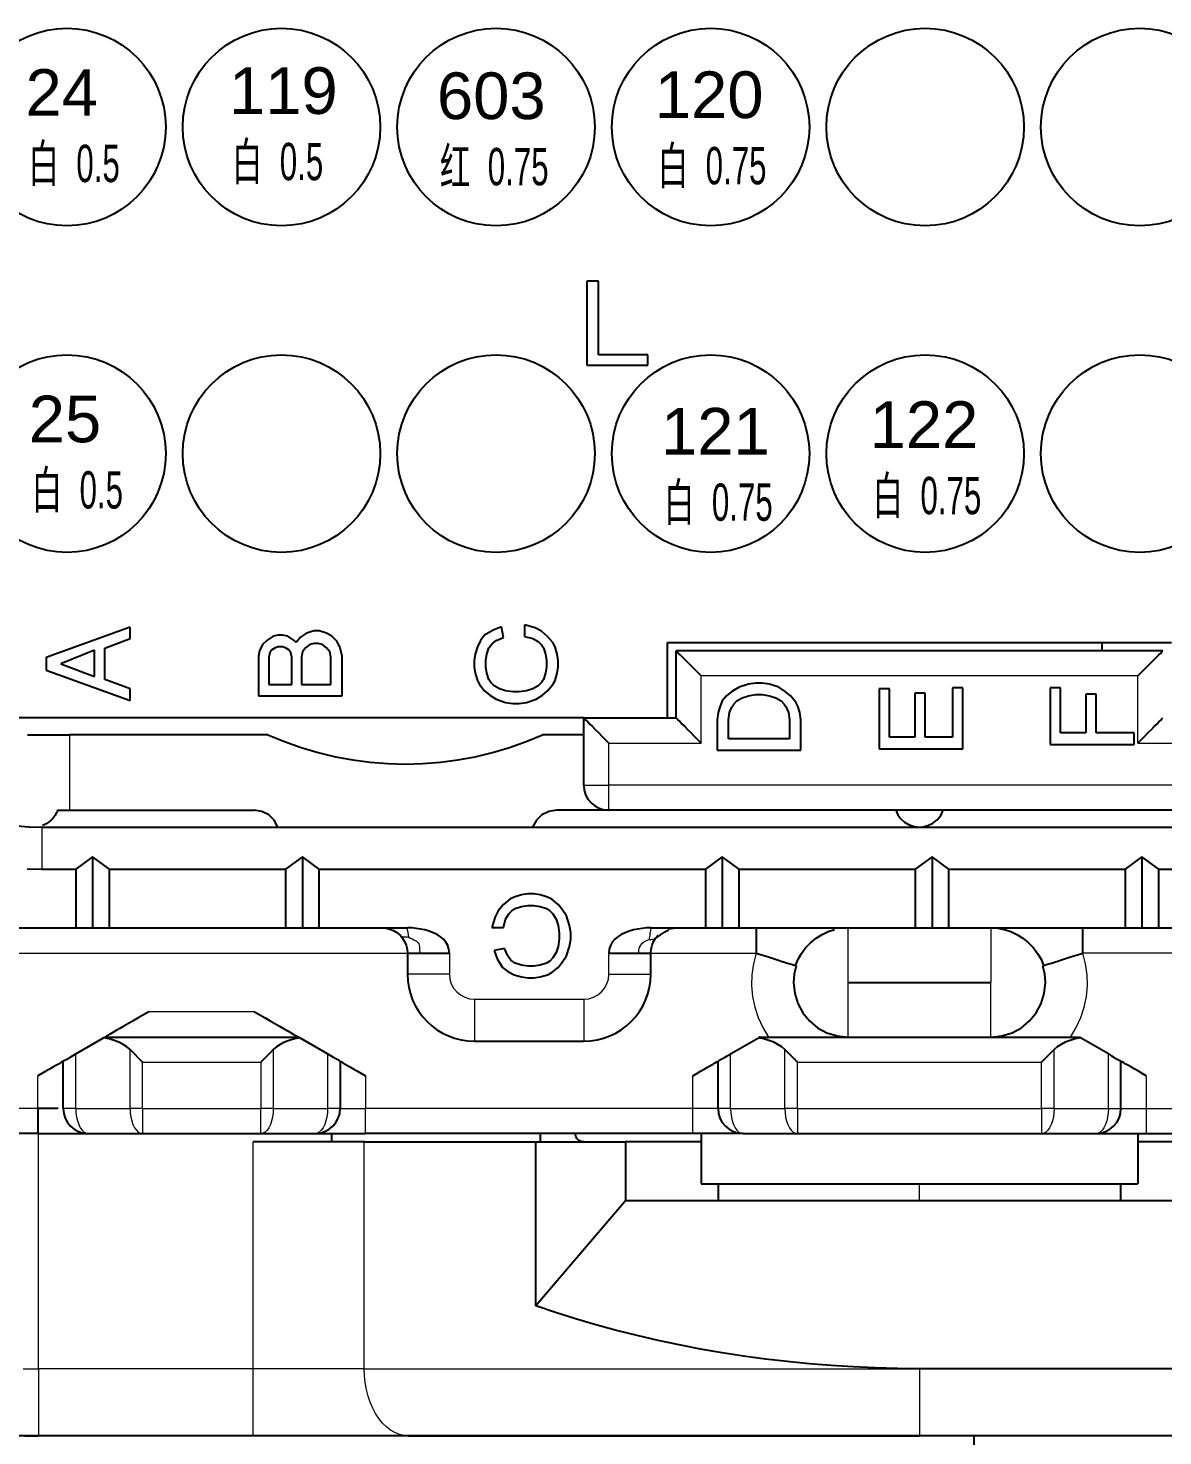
# Model space of a CAD drawing. Header units: millimetres. Extents: x 1762 to 3573, y 2019 to 2959.
# Drawn here: x 1984.21 to 2008.54, y 2772.97 to 2803.15 of the extents above; entities that cross this region are included whole.
import ezdxf

# ---------------------------------------------------------------- set-up
doc = ezdxf.new("R2010")
doc.units = ezdxf.units.MM
doc.layers.add('AM60', color=3, linetype='Continuous', lineweight=25)
doc.layers.add('AM_6', color=3, linetype='Continuous', lineweight=25)
doc.layers.add('线色线径', color=1, linetype='Continuous')
doc.styles.get("Standard").update_dxf_attribs({"font": 'arial.ttf'})
doc.dimstyles.new('ISO-25', dxfattribs={"dimtxt": 2.5, "dimasz": 2.5, "dimexe": 1.25, "dimexo": 0.625, "dimtad": 1, "dimtxsty": 'Standard', "dimcen": 2.5, "dimadec": 0, "dimazin": 0, "dimtfac": 1, "dimtmove": 0, "dimatfit": 3, "dimfxl": 1, "dimarcsym": 0})

# ---------------------------------------------------------------- blocks, each defined once
blk = doc.blocks.new('*U18')
blk.add_circle((0, 0), 2.117)
blk = doc.blocks.new('*U19')
at = {"layer": 'AM_6', "color": 0, "linetype": 'ByBlock', "lineweight": -2, "transparency": 16777216}
for p in [(0, 21), (4.6, 21), (9.2, 21), (13.8, 21), (18.4, 21), (23, 21), (0, 14), (4.6, 14), (9.2, 14), (13.8, 14), (18.4, 14), (23, 14), (0, 7), (4.6, 7), (9.2, 7), (13.8, 7), (18.4, 7), (23, 7), (0, 0), (4.6, 0), (9.2, 0), (13.8, 0), (18.4, 0), (23, 0)]:
    blk.add_blockref('*U18', p, dxfattribs=at)
blk = doc.blocks.new('A$C4F331E43')
at = {"layer": 'AM_6', "lineweight": 25}
for points in [[(24.098, 24.75), (24.098, 22.95)], [(24.345, 24.75), (24.098, 24.75)], [(24.345, 23.175), (24.345, 24.75)], [(24.098, 22.95), (25.403, 22.95)], [(25.403, 23.175), (24.345, 23.175)], [(25.403, 22.95), (25.403, 23.175)], [(12.096, 12.158), (12.42, 12.15)], [(11.868, 13.078), (12.142, 13.057), (12.42, 13.05)], [(25.83, 15.39), (25.83, 17.01)], [(25.83, 17.01), (35.146, 17.01)], [(35.146, 16.83), (35.146, 17.01)], [(35.146, 17.01), (36.63, 17.01)], [(36.45, 16.83), (26.01, 16.83)], [(26.01, 15.39), (26.01, 16.83)], [(26.55, 16.29), (26.473, 16.367), (26.398, 16.442), (26.326, 16.514), (26.258, 16.582), (26.196, 16.644), (26.142, 16.698), (26.096, 16.744), (26.059, 16.781), (26.032, 16.808), (26.015, 16.825)], [(35.91, 16.29), (35.987, 16.367), (36.062, 16.442), (36.134, 16.514), (36.202, 16.582), (36.264, 16.644), (36.318, 16.698), (36.364, 16.744), (36.401, 16.781), (36.428, 16.808), (36.445, 16.825)], [(24.03, 15.39), (11.205, 15.39)], [(24.03, 15.39), (24.052, 15.368), (24.079, 15.341), (24.116, 15.304), (24.162, 15.258), (24.216, 15.204), (24.278, 15.142), (24.346, 15.074), (24.418, 15.002), (24.493, 14.927), (24.57, 14.85)], [(24.03, 15.39), (26.01, 15.39)], [(24.03, 13.95), (24.03, 15.39)], [(26.01, 15.39), (26.032, 15.368), (26.059, 15.341), (26.096, 15.304), (26.142, 15.258), (26.196, 15.204), (26.258, 15.142), (26.326, 15.074), (26.398, 15.002), (26.473, 14.927), (26.55, 14.85)], [(35.91, 14.85), (35.987, 14.927), (36.062, 15.002), (36.134, 15.074), (36.202, 15.142), (36.264, 15.204), (36.318, 15.258), (36.364, 15.304), (36.401, 15.341), (36.428, 15.368), (36.445, 15.385)], [(12.105, 15.03), (12.273, 15.03), (12.449, 15.03), (12.631, 15.03), (12.817, 15.03), (13.005, 15.03)], [(17.26, 15.03), (13.005, 15.03)], [(17.26, 15.03), (17.614, 14.882), (17.974, 14.754), (18.339, 14.646), (18.707, 14.557), (19.079, 14.489), (19.453, 14.439), (19.829, 14.41), (20.205, 14.4), (20.581, 14.41), (20.957, 14.439), (21.331, 14.489), (21.703, 14.557), (22.072, 14.646), (22.436, 14.754), (22.796, 14.882), (23.15, 15.03)], [(24.03, 15.03), (23.15, 15.03)], [(24.03, 13.95), (24.041, 13.841), (24.072, 13.74), (24.122, 13.648), (24.188, 13.568), (24.268, 13.502), (24.36, 13.452), (24.461, 13.421), (24.57, 13.41)], [(12.749, 13.41), (12.741, 13.387), (12.731, 13.365), (12.72, 13.343), (12.709, 13.322), (12.696, 13.301), (12.683, 13.281), (12.669, 13.262), (12.654, 13.243), (12.638, 13.225), (12.621, 13.208), (12.604, 13.191), (12.586, 13.175), (12.567, 13.16), (12.548, 13.146), (12.528, 13.133), (12.508, 13.121), (12.487, 13.11), (12.466, 13.1), (12.425, 13.083)], [(12.749, 13.41), (12.877, 13.41), (13.005, 13.41)], [(13.005, 13.41), (16.965, 13.41)], [(17.474, 13.05), (17.395, 13.197), (17.277, 13.311), (17.13, 13.384), (16.965, 13.41)], [(23.445, 13.41), (23.28, 13.384), (23.133, 13.311), (23.015, 13.197), (22.936, 13.05)], [(24.57, 13.41), (23.445, 13.41)], [(37.89, 13.41), (24.57, 13.41)], [(30.721, 13.41), (30.768, 13.311), (30.831, 13.226), (30.908, 13.156), (30.997, 13.103), (31.095, 13.067), (31.198, 13.051), (31.304, 13.055), (31.41, 13.081), (31.519, 13.134), (31.612, 13.208), (31.686, 13.301), (31.739, 13.41)], [(12.42, 13.05), (50.04, 13.05)], [(13.5, 12.412), (13.14, 12.15)], [(13.86, 12.15), (13.5, 12.412)], [(13.5, 12.412), (13.5, 10.89)], [(18, 12.412), (17.64, 12.15)], [(18.36, 12.15), (18, 12.412)], [(18, 12.412), (18, 10.89)], [(27, 12.412), (26.64, 12.15)], [(27.36, 12.15), (27, 12.412)], [(27, 12.412), (27, 10.89)], [(31.5, 12.412), (31.14, 12.15)], [(31.5, 12.412), (31.5, 10.89)], [(31.86, 12.15), (31.5, 12.412)], [(36, 12.412), (35.64, 12.15)], [(36.36, 12.15), (36, 12.412)], [(36, 12.412), (36, 10.89)], [(12.42, 12.15), (13.14, 12.15)], [(13.14, 12.15), (13.14, 10.89)], [(13.86, 12.15), (17.64, 12.15)], [(13.86, 10.89), (13.86, 12.15)], [(17.64, 12.15), (17.64, 10.89)], [(18.36, 10.89), (18.36, 12.15)], [(18.36, 12.15), (26.64, 12.15)], [(26.64, 12.15), (26.64, 10.89)], [(27.36, 12.15), (31.14, 12.15)], [(27.36, 10.89), (27.36, 12.15)], [(31.14, 12.15), (31.14, 10.89)], [(31.86, 12.15), (35.64, 12.15)], [(31.86, 10.89), (31.86, 12.15)], [(35.64, 12.15), (35.64, 10.89)], [(36.36, 10.89), (36.36, 12.15)], [(36.36, 12.15), (48.591, 12.15)], [(22.447, 11.505), (22.312, 11.393)], [(22.537, 11.55), (22.447, 11.505)], [(22.694, 11.595), (22.537, 11.55)], [(22.829, 11.618), (22.694, 11.595)], [(22.964, 11.618), (22.829, 11.618)], [(23.099, 11.595), (22.964, 11.618)], [(23.257, 11.55), (23.099, 11.595)], [(23.347, 11.505), (23.257, 11.55)], [(23.482, 11.393), (23.347, 11.505)], [(22.199, 11.258), (22.132, 11.123)], [(22.312, 11.393), (22.199, 11.258)], [(22.357, 11.078), (22.424, 11.19)], [(22.424, 11.19), (22.492, 11.258)], [(22.492, 11.258), (22.559, 11.303)], [(22.559, 11.303), (22.694, 11.348)], [(22.694, 11.348), (22.829, 11.37)], [(22.829, 11.37), (22.964, 11.37)], [(22.964, 11.37), (23.099, 11.348)], [(23.099, 11.348), (23.234, 11.303)], [(23.234, 11.303), (23.302, 11.258)], [(23.302, 11.258), (23.369, 11.19)], [(23.369, 11.19), (23.437, 11.078)], [(23.572, 11.28), (23.482, 11.393)], [(23.662, 11.145), (23.572, 11.28)], [(11.43, 10.89), (13.14, 10.89)], [(13.14, 10.89), (13.5, 10.89)], [(13.5, 10.89), (13.86, 10.89)], [(13.86, 10.89), (17.64, 10.89)], [(17.64, 10.89), (18, 10.89)], [(18, 10.89), (18.36, 10.89)], [(18.36, 10.89), (20.25, 10.89)], [(19.71, 10.89), (19.794, 10.883), (19.877, 10.864), (19.955, 10.831), (20.027, 10.787), (20.092, 10.732)], [(21.15, 10.35), (21.141, 10.436), (21.116, 10.513), (21.076, 10.582), (21.023, 10.644), (20.959, 10.698), (20.886, 10.745), (20.804, 10.785), (20.717, 10.818), (20.625, 10.845), (20.531, 10.865), (20.436, 10.879), (20.342, 10.887), (20.25, 10.89)], [(22.132, 11.123), (22.064, 10.898)], [(22.064, 10.898), (22.312, 10.898)], [(22.312, 10.898), (22.357, 11.078)], [(23.437, 11.078), (23.482, 10.943)], [(23.482, 10.943), (23.504, 10.785)], [(23.729, 10.943), (23.662, 11.145)], [(23.752, 10.785), (23.729, 10.943)], [(25.47, 10.89), (25.378, 10.887), (25.284, 10.879), (25.189, 10.865), (25.095, 10.845), (25.003, 10.818), (24.916, 10.785), (24.834, 10.745), (24.761, 10.698), (24.697, 10.644), (24.644, 10.582), (24.604, 10.513), (24.579, 10.436), (24.57, 10.35)], [(25.47, 10.89), (26.64, 10.89)], [(25.855, 10.867), (26.01, 10.89)], [(26.64, 10.89), (27, 10.89)], [(27, 10.89), (27.36, 10.89)], [(27.36, 10.89), (31.14, 10.89)], [(27.728, 10.89), (27.728, 10.864), (27.728, 10.831), (27.728, 10.787), (27.728, 10.732), (27.728, 10.667), (27.728, 10.595), (27.728, 10.517), (27.728, 10.434), (27.728, 10.35)], [(31.14, 10.89), (31.5, 10.89)], [(31.5, 10.89), (31.86, 10.89)], [(31.86, 10.89), (35.64, 10.89)], [(32.76, 10.89), (32.911, 10.88), (33.072, 10.848)], [(34.732, 10.35), (34.732, 10.434), (34.732, 10.517), (34.732, 10.595), (34.732, 10.667), (34.732, 10.732), (34.732, 10.787), (34.732, 10.831), (34.732, 10.864), (34.732, 10.883)], [(35.64, 10.89), (36, 10.89)], [(36, 10.89), (36.36, 10.89)], [(36.36, 10.89), (36.99, 10.89)], [(20.092, 10.732), (20.147, 10.667), (20.191, 10.595), (20.224, 10.517), (20.243, 10.434), (20.25, 10.35)], [(23.504, 10.65), (23.482, 10.493)], [(23.504, 10.785), (23.504, 10.65)], [(23.729, 10.493), (23.752, 10.65)], [(23.752, 10.65), (23.752, 10.785)], [(25.47, 10.35), (25.477, 10.434), (25.496, 10.517), (25.529, 10.595), (25.573, 10.667), (25.628, 10.732)], [(25.593, 10.676), (25.676, 10.737), (25.762, 10.796), (25.78, 10.807), (25.798, 10.819), (25.812, 10.828), (25.827, 10.836), (25.839, 10.843), (25.849, 10.848), (25.856, 10.851)], [(28.569, 10.081), (28.626, 10.215), (28.697, 10.34), (28.788, 10.462), (28.894, 10.572), (29.012, 10.668), (29.14, 10.748), (29.27, 10.808), (29.405, 10.852)], [(33.055, 10.852), (33.19, 10.808), (33.32, 10.748), (33.448, 10.668), (33.566, 10.572), (33.672, 10.462), (33.763, 10.34), (33.835, 10.215), (33.891, 10.081)], [(20.25, 10.35), (20.273, 10.35), (20.3, 10.35), (20.339, 10.35), (20.388, 10.35), (20.446, 10.35), (20.514, 10.35)], [(20.25, 10.35), (20.25, 9.9)], [(20.514, 10.35), (20.589, 10.35), (20.671, 10.35), (20.76, 10.35), (20.853, 10.35), (20.95, 10.35), (21.049, 10.35), (21.15, 10.35)], [(22.334, 10.448), (22.109, 10.403)], [(22.109, 10.403), (22.177, 10.223)], [(22.402, 10.29), (22.334, 10.448)], [(22.469, 10.2), (22.402, 10.29)], [(23.437, 10.358), (23.369, 10.245)], [(23.482, 10.493), (23.437, 10.358)], [(23.572, 10.155), (23.662, 10.29)], [(23.662, 10.29), (23.729, 10.493)], [(24.57, 10.35), (24.671, 10.35), (24.77, 10.35), (24.867, 10.35), (24.961, 10.35), (25.049, 10.35), (25.131, 10.35), (25.206, 10.35)], [(25.206, 10.35), (25.274, 10.35), (25.332, 10.35), (25.381, 10.35), (25.42, 10.35), (25.447, 10.35), (25.464, 10.35)], [(25.47, 9.9), (25.47, 10.35)], [(27.728, 10.35), (27.824, 10.319), (27.919, 10.289), (28.011, 10.26), (28.1, 10.231), (28.184, 10.204), (28.263, 10.179), (28.334, 10.156), (28.402, 10.135), (28.46, 10.116), (28.508, 10.101), (28.545, 10.089), (28.57, 10.081)], [(33.89, 10.081), (33.915, 10.089), (33.952, 10.101), (34, 10.116), (34.058, 10.135), (34.126, 10.156), (34.197, 10.179), (34.276, 10.204), (34.36, 10.231), (34.449, 10.26), (34.541, 10.289), (34.636, 10.319), (34.732, 10.35)], [(22.177, 10.223), (22.289, 10.043)], [(22.289, 10.043), (22.402, 9.953)], [(22.559, 10.133), (22.469, 10.2)], [(22.694, 10.088), (22.559, 10.133)], [(22.829, 10.065), (22.694, 10.088)], [(22.964, 10.065), (22.829, 10.065)], [(23.099, 10.088), (22.964, 10.065)], [(23.234, 10.133), (23.099, 10.088)], [(23.302, 10.178), (23.234, 10.133)], [(23.369, 10.245), (23.302, 10.178)], [(23.347, 9.93), (23.482, 10.043)], [(23.482, 10.043), (23.572, 10.155)], [(28.586, 10.076), (28.544, 9.9), (28.53, 9.72)], [(33.93, 9.72), (33.916, 9.9), (33.875, 10.076)], [(20.25, 9.9), (20.257, 9.753), (20.279, 9.61), (20.315, 9.472), (20.363, 9.339), (20.424, 9.214), (20.496, 9.095), (20.579, 8.984), (20.672, 8.882), (20.774, 8.789), (20.885, 8.706), (21.004, 8.634), (21.13, 8.573), (21.262, 8.525), (21.4, 8.489), (21.543, 8.467), (21.69, 8.46)], [(22.402, 9.953), (22.537, 9.885)], [(22.537, 9.885), (22.694, 9.84)], [(22.694, 9.84), (22.829, 9.818)], [(22.829, 9.818), (22.964, 9.818)], [(22.964, 9.818), (23.099, 9.84)], [(23.099, 9.84), (23.257, 9.885)], [(23.257, 9.885), (23.347, 9.93)], [(24.03, 8.46), (24.177, 8.467), (24.32, 8.489), (24.458, 8.525), (24.591, 8.573), (24.716, 8.634), (24.835, 8.706), (24.946, 8.789), (25.048, 8.882), (25.141, 8.984), (25.224, 9.095), (25.296, 9.214), (25.357, 9.339), (25.405, 9.472), (25.441, 9.61), (25.463, 9.753), (25.47, 9.9)], [(28.53, 9.72), (28.554, 9.484), (28.622, 9.265), (28.73, 9.066), (28.873, 8.893), (29.046, 8.75), (29.245, 8.642), (29.464, 8.574), (29.7, 8.55)], [(32.76, 8.55), (32.996, 8.574), (33.215, 8.642), (33.414, 8.75), (33.587, 8.893), (33.73, 9.066), (33.838, 9.265), (33.906, 9.484), (33.93, 9.72)], [(14.705, 9.09), (14.593, 9.025), (14.481, 8.961), (14.374, 8.899), (14.271, 8.839), (14.174, 8.783), (14.085, 8.732), (14.005, 8.686), (13.936, 8.646), (13.877, 8.612), (13.831, 8.585), (13.797, 8.566), (13.777, 8.554)], [(16.975, 9.09), (17.087, 9.025), (17.199, 8.961), (17.306, 8.899), (17.409, 8.839), (17.506, 8.783), (17.595, 8.732), (17.675, 8.686), (17.744, 8.646), (17.803, 8.612), (17.849, 8.585), (17.883, 8.566), (17.903, 8.554)], [(13.14, 8.186), (13.738, 8.531)], [(13.738, 8.531), (13.762, 8.545), (13.77, 8.55)], [(14.304, 8.28), (14.236, 8.339), (14.155, 8.392), (14.064, 8.438), (13.962, 8.477), (13.853, 8.509), (13.738, 8.531)], [(13.77, 8.55), (17.91, 8.55)], [(17.942, 8.531), (17.827, 8.509), (17.718, 8.477), (17.616, 8.438), (17.525, 8.392), (17.444, 8.339), (17.376, 8.28)], [(17.942, 8.531), (17.918, 8.545), (17.91, 8.55)], [(18.54, 8.186), (17.942, 8.531)], [(21.69, 8.46), (24.03, 8.46)], [(27.18, 8.186), (27.778, 8.531)], [(27.81, 8.55), (27.802, 8.545), (27.778, 8.531)], [(28.344, 8.28), (28.276, 8.339), (28.195, 8.392), (28.104, 8.438), (28.002, 8.477), (27.893, 8.509), (27.778, 8.531)], [(27.81, 8.55), (34.65, 8.55)], [(34.682, 8.531), (34.567, 8.509), (34.458, 8.477), (34.356, 8.438), (34.265, 8.392), (34.184, 8.339), (34.116, 8.28)], [(34.65, 8.55), (34.658, 8.545), (34.682, 8.531)], [(35.28, 8.186), (34.682, 8.531)], [(12.87, 8.03), (12.894, 8.044), (12.923, 8.061), (12.964, 8.085), (13.014, 8.114), (13.073, 8.148), (13.14, 8.186)], [(14.304, 8.28), (14.389, 8.195), (14.48, 8.104), (14.574, 8.01)], [(17.376, 8.28), (17.291, 8.195), (17.2, 8.104), (17.106, 8.01)], [(18.81, 8.03), (18.786, 8.044), (18.757, 8.061), (18.716, 8.085), (18.666, 8.114), (18.607, 8.148), (18.54, 8.186)], [(27.18, 8.186), (27.113, 8.148), (27.054, 8.114), (27.004, 8.085), (26.963, 8.061), (26.934, 8.044), (26.916, 8.034)], [(28.614, 8.01), (28.52, 8.104), (28.429, 8.195), (28.344, 8.28)], [(33.846, 8.01), (33.94, 8.104), (34.031, 8.195), (34.116, 8.28)], [(35.28, 8.186), (35.347, 8.148), (35.406, 8.114), (35.456, 8.085), (35.497, 8.061), (35.526, 8.044), (35.544, 8.034)], [(12.87, 8.03), (12.844, 8.015), (12.811, 7.996), (12.767, 7.971), (12.712, 7.939), (12.647, 7.902), (12.575, 7.86), (12.497, 7.815), (12.414, 7.767), (12.33, 7.719)], [(12.87, 7.02), (12.87, 8.03)], [(18.81, 8.03), (18.836, 8.015), (18.869, 7.996), (18.913, 7.971), (18.968, 7.939), (19.033, 7.902), (19.105, 7.86), (19.183, 7.815), (19.266, 7.767), (19.35, 7.719)], [(18.81, 8.03), (18.81, 7.02)], [(26.37, 7.719), (26.454, 7.767), (26.537, 7.815), (26.615, 7.86), (26.687, 7.902), (26.752, 7.939), (26.807, 7.971), (26.851, 7.996), (26.884, 8.015), (26.903, 8.027)], [(26.91, 7.02), (26.91, 8.03)], [(35.55, 7.02), (35.55, 8.03)], [(36.09, 7.719), (36.006, 7.767), (35.923, 7.815), (35.845, 7.86), (35.773, 7.902), (35.708, 7.939), (35.653, 7.971), (35.609, 7.996), (35.576, 8.015), (35.557, 8.027)], [(12.33, 7.02), (12.33, 6.942), (12.33, 6.861), (12.33, 6.782), (12.33, 6.706), (12.33, 6.66), (12.33, 6.618), (12.33, 6.581), (12.33, 6.535), (12.33, 6.504), (12.33, 6.486)], [(12.76, 7.02), (12.712, 7.02), (12.647, 7.02), (12.575, 7.02), (12.497, 7.02), (12.414, 7.02), (12.33, 7.02)], [(12.87, 7.02), (12.881, 6.911), (12.912, 6.81), (12.962, 6.718), (13.028, 6.638), (13.108, 6.572), (13.2, 6.522), (13.301, 6.491), (13.41, 6.48)], [(18.27, 6.48), (18.379, 6.491), (18.48, 6.522), (18.572, 6.572), (18.652, 6.638), (18.718, 6.718), (18.768, 6.81), (18.799, 6.911), (18.81, 7.02)], [(26.91, 7.02), (26.921, 6.911), (26.952, 6.81), (27.002, 6.718), (27.068, 6.638), (27.148, 6.572), (27.24, 6.522), (27.341, 6.491), (27.45, 6.48)], [(35.01, 6.48), (35.119, 6.491), (35.22, 6.522), (35.312, 6.572), (35.392, 6.638), (35.458, 6.718), (35.508, 6.81), (35.539, 6.911), (35.55, 7.02)], [(12.33, 6.48), (1.71, 6.48)], [(12.33, 6.48), (12.442, 6.48), (12.552, 6.48), (12.659, 6.48), (12.763, 6.48), (12.861, 6.48), (12.954, 6.48), (13.041, 6.48), (13.121, 6.48), (13.193, 6.48), (13.256, 6.48), (13.309, 6.48), (13.352, 6.48), (13.384, 6.48), (13.403, 6.48)], [(13.41, 6.48), (14.574, 6.48)], [(14.574, 6.48), (17.106, 6.48)], [(17.106, 6.48), (18.27, 6.48)], [(18.27, 6.48), (18.278, 6.48), (18.301, 6.48), (18.34, 6.48), (18.394, 6.48), (18.461, 6.48), (18.542, 6.48), (18.634, 6.48), (18.736, 6.48), (18.848, 6.48), (18.967, 6.48), (19.092, 6.48), (19.22, 6.48), (19.35, 6.48)], [(18.63, 6.3), (18.63, 6.48)], [(26.37, 6.48), (19.35, 6.48)], [(23.095, 6.48), (23.095, 6.424), (23.095, 6.374), (23.095, 6.334), (23.095, 6.309), (23.095, 6.3)], [(24.03, 6.3), (23.974, 6.309), (23.924, 6.334), (23.884, 6.374), (23.859, 6.424), (23.85, 6.48)], [(27.45, 6.48), (27.442, 6.48), (27.419, 6.48), (27.38, 6.48), (27.326, 6.48), (27.259, 6.48), (27.178, 6.48), (27.086, 6.48), (26.984, 6.48), (26.872, 6.48), (26.753, 6.48), (26.628, 6.48), (26.5, 6.48), (26.37, 6.48)], [(26.55, 6.48), (26.55, 5.4)], [(27.45, 6.48), (28.614, 6.48)], [(28.614, 6.48), (33.846, 6.48)], [(33.846, 6.48), (35.01, 6.48)], [(35.01, 6.48), (35.018, 6.48), (35.041, 6.48), (35.08, 6.48), (35.134, 6.48), (35.201, 6.48), (35.282, 6.48), (35.374, 6.48), (35.476, 6.48), (35.588, 6.48), (35.707, 6.48), (35.832, 6.48), (35.96, 6.48), (36.09, 6.48)], [(35.91, 6.48), (35.91, 5.4)], [(36.09, 6.48), (43.11, 6.48)], [(19.324, 6.3), (19.142, 6.3), (18.95, 6.3), (18.749, 6.3), (18.541, 6.3), (18.326, 6.3), (18.104, 6.3), (17.878, 6.3), (17.648, 6.3), (17.415, 6.3), (17.179, 6.3), (16.943, 6.3)], [(19.324, 6.3), (19.748, 6.3), (20.183, 6.3), (20.629, 6.3), (21.085, 6.3), (21.55, 6.3), (22.025, 6.3), (22.509, 6.3), (23.001, 6.3)], [(23.001, 2.784), (23.001, 6.3)], [(23.001, 6.3), (24.93, 6.3)], [(26.55, 6.3), (26.35, 6.3), (26.161, 6.3), (25.984, 6.3), (25.82, 6.3), (25.668, 6.3), (25.53, 6.3), (25.406, 6.3), (25.296, 6.3), (25.199, 6.3), (25.117, 6.3), (25.05, 6.3), (24.998, 6.3), (24.96, 6.3), (24.938, 6.3), (24.93, 6.3)], [(24.93, 6.3), (24.93, 5.04)], [(37.53, 6.3), (37.522, 6.3), (37.5, 6.3), (37.462, 6.3), (37.41, 6.3), (37.343, 6.3), (37.261, 6.3), (37.164, 6.3), (37.054, 6.3), (36.93, 6.3), (36.792, 6.3), (36.64, 6.3), (36.476, 6.3), (36.299, 6.3), (36.11, 6.3), (35.91, 6.3)], [(26.55, 5.4), (26.732, 5.4), (26.925, 5.4), (27.129, 5.4), (27.343, 5.4), (27.567, 5.4), (27.8, 5.4), (28.042, 5.4), (28.291, 5.4), (28.548, 5.4), (28.812, 5.4), (29.082, 5.4), (29.358, 5.4), (29.638, 5.4), (29.922, 5.4), (30.209, 5.4), (30.499, 5.4), (30.791, 5.4), (31.083, 5.4), (31.377, 5.4), (31.669, 5.4), (31.961, 5.4), (32.251, 5.4), (32.538, 5.4), (32.822, 5.4), (33.102, 5.4), (33.378, 5.4), (33.648, 5.4), (33.912, 5.4), (34.169, 5.4), (34.418, 5.4), (34.66, 5.4), (34.893, 5.4), (35.117, 5.4), (35.331, 5.4), (35.535, 5.4), (35.728, 5.4), (35.91, 5.4)], [(26.91, 5.4), (26.91, 5.04)], [(35.55, 5.04), (35.55, 5.4)], [(24.93, 5.04), (23.001, 2.784)], [(37.53, 5.04), (24.93, 5.04)], [(31.23, 1.44), (30.755, 1.444), (30.281, 1.457), (29.807, 1.478), (29.334, 1.508), (28.863, 1.546), (28.393, 1.592), (27.925, 1.647), (27.46, 1.71), (26.997, 1.781), (26.537, 1.86), (26.08, 1.948), (25.627, 2.044), (25.178, 2.148), (24.733, 2.259), (24.292, 2.379), (23.857, 2.506), (23.426, 2.642), (23.001, 2.784)], [(40.017, 1.44), (31.23, 1.44)], [(12.046, 0), (12.344, 0)], [(16.943, 0), (12.344, 0)], [(20.277, 0), (20.061, 0), (19.837, 0), (19.603, 0), (19.361, 0), (19.111, 0), (18.855, 0), (18.593, 0), (18.326, 0), (18.055, 0), (17.78, 0), (17.502, 0), (17.223, 0), (16.943, 0)], [(20.277, 0), (20.656, 0), (21.044, 0), (21.442, 0), (21.848, 0), (22.264, 0), (22.687, 0), (23.118, 0), (23.556, 0), (24.002, 0), (24.453, 0), (24.911, 0), (25.375, 0), (25.844, 0), (26.318, 0), (26.797, 0), (27.279, 0), (27.765, 0), (28.254, 0), (28.746, 0), (29.24, 0), (29.736, 0), (30.233, 0), (30.731, 0), (31.23, 0)], [(45.601, 0), (31.23, 0)]]:
    blk.add_lwpolyline(points, dxfattribs=at)
at = {"layer": 'AM_6', "lineweight": 9}
for points in [[(35.91, 16.29), (26.55, 16.29)], [(26.55, 14.85), (26.55, 16.29)], [(35.91, 14.85), (35.91, 16.29)], [(13.005, 15.03), (13.005, 13.41)], [(24.57, 13.95), (24.57, 14.85)], [(24.57, 14.85), (26.55, 14.85)], [(35.91, 14.85), (37.89, 14.85)], [(24.03, 13.95), (24.038, 13.95), (24.063, 13.95), (24.102, 13.95), (24.156, 13.95), (24.223, 13.95), (24.3, 13.95), (24.385, 13.95), (24.476, 13.95), (24.57, 13.95)], [(24.57, 13.41), (24.57, 13.418), (24.57, 13.443), (24.57, 13.482), (24.57, 13.536), (24.57, 13.603), (24.57, 13.68), (24.57, 13.765), (24.57, 13.856), (24.57, 13.95)], [(37.89, 13.95), (24.57, 13.95)], [(12.42, 12.15), (12.42, 13.05)], [(20.279, 10.687), (20.274, 10.739), (20.265, 10.79), (20.255, 10.839), (20.25, 10.89)], [(25.441, 10.64), (25.443, 10.668), (25.447, 10.698), (25.452, 10.73), (25.458, 10.764), (25.464, 10.801), (25.468, 10.842), (25.47, 10.89)], [(29.7, 9.728), (29.7, 9.868), (29.7, 10.006), (29.7, 10.14), (29.7, 10.268), (29.7, 10.388), (29.7, 10.499), (29.7, 10.598), (29.7, 10.684), (29.7, 10.757), (29.7, 10.814), (29.7, 10.856), (29.7, 10.882), (29.7, 10.89)], [(32.76, 10.89), (32.76, 10.882), (32.76, 10.856), (32.76, 10.814), (32.76, 10.757), (32.76, 10.684), (32.76, 10.598), (32.76, 10.499), (32.76, 10.388), (32.76, 10.268), (32.76, 10.14), (32.76, 10.006), (32.76, 9.868), (32.76, 9.728)], [(20.279, 10.687), (20.219, 10.689), (20.17, 10.693), (20.134, 10.701), (20.109, 10.71), (20.096, 10.721), (20.092, 10.729)], [(20.279, 10.687), (20.318, 10.669), (20.354, 10.652), (20.387, 10.636), (20.416, 10.62), (20.442, 10.605), (20.463, 10.589), (20.48, 10.571), (20.494, 10.549), (20.503, 10.519), (20.509, 10.478), (20.512, 10.424), (20.514, 10.35)], [(25.441, 10.64), (25.39, 10.617), (25.344, 10.594), (25.304, 10.57), (25.271, 10.544), (25.245, 10.515), (25.226, 10.483), (25.215, 10.445), (25.208, 10.402), (25.206, 10.35)], [(25.441, 10.64), (25.473, 10.642), (25.502, 10.645), (25.528, 10.65), (25.551, 10.656), (25.571, 10.664), (25.588, 10.673), (25.601, 10.682)], [(11.43, 10.35), (20.25, 10.35)], [(21.15, 10.35), (21.15, 9.9)], [(24.57, 9.9), (24.57, 10.35)], [(25.47, 10.35), (27.728, 10.35)], [(27.728, 10.35), (27.669, 10.12), (27.637, 9.886), (27.631, 9.652), (27.652, 9.419), (27.699, 9.191), (27.771, 8.968), (27.869, 8.754), (27.992, 8.55)], [(34.468, 8.55), (34.591, 8.754), (34.689, 8.968), (34.761, 9.191), (34.808, 9.419), (34.829, 9.652), (34.823, 9.886), (34.791, 10.12), (34.732, 10.35)], [(36.99, 10.35), (34.732, 10.35)], [(21.15, 9.9), (21.033, 9.9), (20.917, 9.9), (20.806, 9.9), (20.7, 9.9), (20.602, 9.9), (20.514, 9.9), (20.436, 9.9), (20.371, 9.9), (20.319, 9.9), (20.281, 9.9), (20.258, 9.9), (20.25, 9.9)], [(21.15, 9.9), (21.161, 9.791), (21.192, 9.69), (21.242, 9.598), (21.308, 9.518), (21.388, 9.452), (21.48, 9.402), (21.581, 9.371), (21.69, 9.36)], [(24.03, 9.36), (24.139, 9.371), (24.24, 9.402), (24.332, 9.452), (24.412, 9.518), (24.478, 9.598), (24.528, 9.69), (24.559, 9.791), (24.57, 9.9)], [(24.57, 9.9), (24.687, 9.9), (24.803, 9.9), (24.914, 9.9), (25.02, 9.9), (25.118, 9.9), (25.206, 9.9), (25.284, 9.9), (25.349, 9.9), (25.402, 9.9), (25.439, 9.9), (25.462, 9.9), (25.47, 9.9)], [(29.7, 9.728), (29.692, 9.72), (29.7, 9.712)], [(29.7, 9.728), (32.76, 9.728)], [(29.7, 8.55), (29.7, 8.558), (29.7, 8.584), (29.7, 8.626), (29.7, 8.683), (29.7, 8.756), (29.7, 8.842), (29.7, 8.941), (29.7, 9.052), (29.7, 9.172), (29.7, 9.3), (29.7, 9.434), (29.7, 9.572), (29.7, 9.712)], [(29.7, 9.712), (32.76, 9.712)], [(32.76, 9.712), (32.768, 9.72), (32.76, 9.728)], [(32.76, 8.55), (32.76, 8.558), (32.76, 8.584), (32.76, 8.626), (32.76, 8.683), (32.76, 8.756), (32.76, 8.842), (32.76, 8.941), (32.76, 9.052), (32.76, 9.172), (32.76, 9.3), (32.76, 9.434), (32.76, 9.572), (32.76, 9.712)], [(21.69, 9.36), (21.69, 9.243), (21.69, 9.127), (21.69, 9.016), (21.69, 8.91), (21.69, 8.812), (21.69, 8.724), (21.69, 8.646), (21.69, 8.581), (21.69, 8.529), (21.69, 8.491), (21.69, 8.468), (21.69, 8.46)], [(21.69, 9.36), (24.03, 9.36)], [(24.03, 9.36), (24.03, 9.243), (24.03, 9.127), (24.03, 9.016), (24.03, 8.91), (24.03, 8.812), (24.03, 8.724), (24.03, 8.646), (24.03, 8.581), (24.03, 8.529), (24.03, 8.491), (24.03, 8.468), (24.03, 8.46)], [(16.975, 9.09), (14.705, 9.09)], [(13.14, 7.02), (13.14, 8.186)], [(14.304, 7.02), (14.304, 8.28)], [(17.376, 8.28), (17.376, 7.02)], [(18.54, 8.186), (18.54, 7.02)], [(27.18, 7.02), (27.18, 8.186)], [(28.344, 7.02), (28.344, 8.28)], [(34.116, 7.02), (34.116, 8.28)], [(35.28, 7.02), (35.28, 8.186)], [(14.574, 8.01), (17.106, 8.01)], [(14.574, 7.02), (14.574, 8.01)], [(17.106, 8.01), (17.106, 7.02)], [(28.614, 8.01), (33.846, 8.01)], [(28.614, 7.02), (28.614, 8.01)], [(33.846, 7.02), (33.846, 8.01)], [(12.33, 7.02), (12.33, 7.719)], [(19.35, 7.719), (19.35, 7.02)], [(26.37, 7.02), (26.37, 7.719)], [(36.09, 7.719), (36.09, 7.02)], [(12.33, 7.02), (1.71, 7.02)], [(13.14, 7.02), (13.063, 7.02), (12.996, 7.02), (12.942, 7.02), (12.903, 7.02), (12.878, 7.02), (12.87, 7.02)], [(13.14, 7.02), (13.144, 6.926), (13.156, 6.835), (13.176, 6.75), (13.203, 6.673), (13.236, 6.606), (13.275, 6.552), (13.318, 6.513), (13.363, 6.488), (13.41, 6.48)], [(13.14, 7.02), (14.304, 7.02)], [(14.574, 7.02), (14.48, 7.02), (14.389, 7.02), (14.304, 7.02)], [(14.304, 7.02), (14.308, 6.926), (14.32, 6.835), (14.34, 6.75), (14.367, 6.673), (14.4, 6.606), (14.439, 6.552), (14.481, 6.513), (14.527, 6.488), (14.574, 6.48)], [(14.574, 7.02), (14.574, 6.926), (14.574, 6.835), (14.574, 6.75), (14.574, 6.673), (14.574, 6.606), (14.574, 6.552), (14.574, 6.513), (14.574, 6.488), (14.574, 6.48)], [(14.574, 7.02), (17.106, 7.02)], [(17.376, 7.02), (17.291, 7.02), (17.2, 7.02), (17.106, 7.02)], [(17.106, 6.48), (17.106, 6.488), (17.106, 6.513), (17.106, 6.552), (17.106, 6.606), (17.106, 6.673), (17.106, 6.75), (17.106, 6.835), (17.106, 6.926), (17.106, 7.02)], [(17.376, 7.02), (17.372, 6.926), (17.36, 6.835), (17.34, 6.75), (17.313, 6.673), (17.28, 6.606), (17.241, 6.552), (17.199, 6.513), (17.153, 6.488), (17.106, 6.48)], [(17.376, 7.02), (18.54, 7.02)], [(18.54, 7.02), (18.536, 6.926), (18.524, 6.835), (18.504, 6.75), (18.477, 6.673), (18.444, 6.606), (18.405, 6.552), (18.362, 6.513), (18.317, 6.488), (18.27, 6.48)], [(18.81, 7.02), (18.802, 7.02), (18.777, 7.02), (18.738, 7.02), (18.684, 7.02), (18.617, 7.02), (18.54, 7.02)], [(18.81, 7.02), (18.818, 7.02), (18.843, 7.02), (18.882, 7.02), (18.936, 7.02), (19.003, 7.02), (19.08, 7.02), (19.165, 7.02), (19.256, 7.02), (19.35, 7.02)], [(19.35, 6.48), (19.35, 6.488), (19.35, 6.513), (19.35, 6.552), (19.35, 6.606), (19.35, 6.673), (19.35, 6.75), (19.35, 6.835), (19.35, 6.926), (19.35, 7.02)], [(26.37, 7.02), (19.35, 7.02)], [(26.91, 7.02), (26.902, 7.02), (26.877, 7.02), (26.838, 7.02), (26.784, 7.02), (26.717, 7.02), (26.64, 7.02), (26.555, 7.02), (26.464, 7.02), (26.37, 7.02)], [(26.37, 6.48), (26.37, 6.488), (26.37, 6.513), (26.37, 6.552), (26.37, 6.606), (26.37, 6.673), (26.37, 6.75), (26.37, 6.835), (26.37, 6.926), (26.37, 7.02)], [(27.18, 7.02), (27.103, 7.02), (27.036, 7.02), (26.982, 7.02), (26.943, 7.02), (26.918, 7.02), (26.91, 7.02)], [(27.18, 7.02), (27.184, 6.926), (27.196, 6.835), (27.216, 6.75), (27.243, 6.673), (27.276, 6.606), (27.315, 6.552), (27.358, 6.513), (27.403, 6.488), (27.45, 6.48)], [(27.18, 7.02), (28.344, 7.02)], [(28.344, 7.02), (28.348, 6.926), (28.36, 6.835), (28.38, 6.75), (28.407, 6.673), (28.44, 6.606), (28.479, 6.552), (28.521, 6.513), (28.567, 6.488), (28.614, 6.48)], [(28.614, 7.02), (28.52, 7.02), (28.429, 7.02), (28.344, 7.02)], [(28.614, 7.02), (28.614, 6.926), (28.614, 6.835), (28.614, 6.75), (28.614, 6.673), (28.614, 6.606), (28.614, 6.552), (28.614, 6.513), (28.614, 6.488), (28.614, 6.48)], [(28.614, 7.02), (33.846, 7.02)], [(34.116, 7.02), (34.031, 7.02), (33.94, 7.02), (33.846, 7.02)], [(34.116, 7.02), (34.112, 6.926), (34.1, 6.835), (34.08, 6.75), (34.053, 6.673), (34.02, 6.606), (33.981, 6.552), (33.939, 6.513), (33.893, 6.488), (33.846, 6.48)], [(33.846, 7.02), (33.846, 6.926), (33.846, 6.835), (33.846, 6.75), (33.846, 6.673), (33.846, 6.606), (33.846, 6.552), (33.846, 6.513), (33.846, 6.488), (33.846, 6.48)], [(34.116, 7.02), (35.28, 7.02)], [(35.28, 7.02), (35.276, 6.926), (35.264, 6.835), (35.244, 6.75), (35.217, 6.673), (35.184, 6.606), (35.145, 6.552), (35.102, 6.513), (35.057, 6.488), (35.01, 6.48)], [(35.28, 7.02), (35.357, 7.02), (35.424, 7.02), (35.478, 7.02), (35.517, 7.02), (35.542, 7.02), (35.55, 7.02)], [(35.55, 7.02), (35.558, 7.02), (35.583, 7.02), (35.622, 7.02), (35.676, 7.02), (35.743, 7.02), (35.82, 7.02), (35.905, 7.02), (35.996, 7.02), (36.09, 7.02)], [(36.09, 7.02), (36.09, 6.926), (36.09, 6.835), (36.09, 6.75), (36.09, 6.673), (36.09, 6.606), (36.09, 6.552), (36.09, 6.513), (36.09, 6.488), (36.09, 6.48)], [(36.09, 7.02), (43.11, 7.02)], [(12.344, 1.44), (12.344, 6.48)], [(16.943, 1.44), (16.943, 6.3)], [(19.324, 1.44), (19.324, 6.3)], [(31.23, 5.04), (31.23, 5.4)], [(12.009, 1.44), (12.344, 1.44)], [(12.344, 1.44), (12.344, 1.289), (12.344, 1.141), (12.344, 0.995), (12.344, 0.854), (12.344, 0.72), (12.344, 0.594), (12.344, 0.476), (12.344, 0.37), (12.344, 0.275), (12.344, 0.193), (12.344, 0.124), (12.344, 0.07), (12.344, 0.031), (12.344, 0.008), (12.344, 0)], [(16.943, 1.44), (12.344, 1.44)], [(16.943, 0), (16.943, 0.008), (16.943, 0.031), (16.943, 0.07), (16.943, 0.124), (16.943, 0.193), (16.943, 0.275), (16.943, 0.37), (16.943, 0.476), (16.943, 0.594), (16.943, 0.72), (16.943, 0.854), (16.943, 0.995), (16.943, 1.141), (16.943, 1.289), (16.943, 1.44)], [(19.324, 1.44), (19.142, 1.44), (18.95, 1.44), (18.749, 1.44), (18.541, 1.44), (18.326, 1.44), (18.104, 1.44), (17.878, 1.44), (17.648, 1.44), (17.415, 1.44), (17.179, 1.44), (16.943, 1.44)], [(19.324, 1.44), (19.719, 1.44), (20.124, 1.44), (20.538, 1.44), (20.961, 1.44), (21.393, 1.44), (21.833, 1.44), (22.28, 1.44), (22.736, 1.44), (23.198, 1.44), (23.667, 1.44), (24.142, 1.44), (24.623, 1.44), (25.11, 1.44), (25.602, 1.44), (26.099, 1.44), (26.599, 1.44), (27.104, 1.44), (27.612, 1.44), (28.123, 1.44), (28.637, 1.44), (29.153, 1.44), (29.671, 1.44), (30.19, 1.44), (30.71, 1.44), (31.23, 1.44)], [(20.277, 0), (20.177, 0.008), (20.079, 0.031), (19.982, 0.07), (19.889, 0.124), (19.8, 0.193), (19.717, 0.275), (19.639, 0.37), (19.569, 0.476), (19.506, 0.594), (19.452, 0.72), (19.406, 0.854), (19.371, 0.995), (19.345, 1.141), (19.329, 1.289), (19.324, 1.44)], [(31.23, 1.44), (31.23, 1.289), (31.23, 1.141), (31.23, 0.995), (31.23, 0.854), (31.23, 0.72), (31.23, 0.594), (31.23, 0.476), (31.23, 0.37), (31.23, 0.275), (31.23, 0.193), (31.23, 0.124), (31.23, 0.07), (31.23, 0.031), (31.23, 0.008), (31.23, 0)]]:
    blk.add_lwpolyline(points, dxfattribs=at)
at = {"layer": '线色线径', "lineweight": 25}
for points in [[(14.305, 17.338), (12.505, 16.685)], [(14.305, 17.09), (14.305, 17.338)], [(18.09, 17.21), (17.955, 17.12)], [(18.248, 17.255), (18.09, 17.21)], [(18.36, 17.255), (18.248, 17.255)], [(18.517, 17.21), (18.36, 17.255)], [(18.63, 17.142), (18.517, 17.21)], [(22.087, 17.274), (21.907, 17.161)], [(22.267, 17.341), (22.087, 17.274)], [(22.312, 17.116), (22.267, 17.341)], [(22.987, 17.319), (22.762, 17.386)], [(22.762, 17.386), (22.762, 17.138)], [(23.122, 17.251), (22.987, 17.319)], [(23.257, 17.138), (23.122, 17.251)], [(13.765, 16.888), (14.305, 17.09)], [(17.145, 16.962), (17.078, 16.827)], [(17.235, 17.052), (17.145, 16.962)], [(17.37, 17.142), (17.235, 17.052)], [(17.482, 17.165), (17.37, 17.142)], [(17.482, 16.917), (17.415, 16.895)], [(17.573, 17.165), (17.482, 17.165)], [(17.573, 16.917), (17.482, 16.917)], [(17.685, 17.142), (17.573, 17.165)], [(17.64, 16.895), (17.573, 16.917)], [(17.82, 17.052), (17.685, 17.142)], [(17.865, 17.007), (17.82, 17.052)], [(17.955, 17.12), (17.865, 17.007)], [(18.158, 16.962), (18.068, 16.895)], [(18.248, 16.985), (18.158, 16.962)], [(18.338, 16.985), (18.248, 16.985)], [(18.428, 16.962), (18.338, 16.985)], [(18.517, 16.895), (18.428, 16.962)], [(18.743, 17.03), (18.63, 17.142)], [(18.81, 16.895), (18.743, 17.03)], [(21.75, 16.914), (21.705, 16.756)], [(21.817, 17.049), (21.75, 16.914)], [(21.907, 17.161), (21.817, 17.049)], [(21.997, 16.891), (22.065, 16.981)], [(22.065, 16.981), (22.155, 17.049)], [(22.155, 17.049), (22.312, 17.116)], [(22.762, 17.138), (22.942, 17.094)], [(22.942, 17.094), (23.055, 17.026)], [(23.055, 17.026), (23.122, 16.959)], [(23.122, 16.959), (23.167, 16.891)], [(23.37, 17.004), (23.257, 17.138)], [(23.415, 16.914), (23.37, 17.004)], [(23.46, 16.756), (23.415, 16.914)], [(12.505, 16.685), (12.505, 16.415)], [(13.54, 16.843), (12.82, 16.55)], [(13.54, 16.28), (13.54, 16.843)], [(13.765, 16.213), (13.765, 16.888)], [(17.078, 16.827), (17.055, 16.715)], [(17.055, 16.715), (17.055, 15.86)], [(17.303, 16.782), (17.28, 16.692)], [(17.28, 16.692), (17.28, 16.107)], [(17.347, 16.85), (17.303, 16.782)], [(17.415, 16.895), (17.347, 16.85)], [(17.708, 16.85), (17.64, 16.895)], [(17.753, 16.782), (17.708, 16.85)], [(17.775, 16.692), (17.753, 16.782)], [(17.775, 16.107), (17.775, 16.692)], [(18, 16.805), (17.978, 16.692)], [(17.978, 16.692), (17.978, 16.107)], [(18.068, 16.895), (18, 16.805)], [(18.585, 16.805), (18.517, 16.895)], [(18.608, 16.692), (18.585, 16.805)], [(18.608, 16.107), (18.608, 16.692)], [(18.855, 16.715), (18.81, 16.895)], [(18.855, 15.86), (18.855, 16.715)], [(21.705, 16.756), (21.682, 16.621)], [(21.682, 16.621), (21.682, 16.486)], [(21.93, 16.621), (21.952, 16.756)], [(21.93, 16.486), (21.93, 16.621)], [(21.952, 16.756), (21.997, 16.891)], [(23.167, 16.891), (23.212, 16.756)], [(23.212, 16.756), (23.235, 16.621)], [(23.235, 16.621), (23.235, 16.486)], [(23.482, 16.621), (23.46, 16.756)], [(23.482, 16.486), (23.482, 16.621)], [(12.505, 16.415), (14.305, 15.763)], [(12.82, 16.55), (13.54, 16.28)], [(21.682, 16.486), (21.705, 16.351)], [(21.705, 16.351), (21.75, 16.194)], [(21.952, 16.351), (21.93, 16.486)], [(21.997, 16.216), (21.952, 16.351)], [(23.212, 16.351), (23.167, 16.216)], [(23.235, 16.486), (23.212, 16.351)], [(23.415, 16.194), (23.46, 16.351)], [(23.46, 16.351), (23.482, 16.486)], [(14.305, 16.01), (13.765, 16.213)], [(14.305, 15.763), (14.305, 16.01)], [(17.28, 16.107), (17.775, 16.107)], [(17.978, 16.107), (18.608, 16.107)], [(21.75, 16.194), (21.795, 16.104)], [(21.795, 16.104), (21.907, 15.968)], [(22.042, 16.149), (21.997, 16.216)], [(22.11, 16.081), (22.042, 16.149)], [(22.222, 16.014), (22.11, 16.081)], [(22.357, 15.968), (22.222, 16.014)], [(22.942, 16.014), (22.807, 15.968)], [(23.055, 16.081), (22.942, 16.014)], [(23.122, 16.149), (23.055, 16.081)], [(23.167, 16.216), (23.122, 16.149)], [(23.257, 15.968), (23.37, 16.104)], [(23.37, 16.104), (23.415, 16.194)], [(27.362, 16.046), (27.204, 15.956)], [(27.564, 16.114), (27.362, 16.046)], [(27.722, 16.136), (27.564, 16.114)], [(27.857, 16.136), (27.722, 16.136)], [(28.014, 16.114), (27.857, 16.136)], [(28.217, 16.046), (28.014, 16.114)], [(28.352, 15.956), (28.217, 16.046)], [(30.362, 16.01), (30.362, 14.728)], [(30.587, 16.01), (30.362, 16.01)], [(30.587, 14.975), (30.587, 16.01)], [(32.162, 16.033), (31.937, 16.033)], [(31.937, 16.033), (31.937, 14.975)], [(32.162, 14.728), (32.162, 16.033)], [(34.031, 16.036), (34.031, 14.821)], [(34.256, 16.036), (34.031, 16.036)], [(34.256, 15.069), (34.256, 16.036)], [(17.055, 15.86), (18.855, 15.86)], [(21.907, 15.968), (22.02, 15.879)], [(22.02, 15.879), (22.155, 15.789)], [(22.155, 15.789), (22.357, 15.721)], [(22.515, 15.946), (22.357, 15.968)], [(22.357, 15.721), (22.515, 15.699)], [(22.65, 15.946), (22.515, 15.946)], [(22.515, 15.699), (22.65, 15.699)], [(22.807, 15.968), (22.65, 15.946)], [(22.65, 15.699), (22.807, 15.721)], [(22.807, 15.721), (23.01, 15.789)], [(23.01, 15.789), (23.145, 15.879)], [(23.145, 15.879), (23.257, 15.968)], [(27.002, 15.754), (26.957, 15.641)], [(27.092, 15.866), (27.002, 15.754)], [(27.204, 15.956), (27.092, 15.866)], [(27.249, 15.686), (27.317, 15.754)], [(27.317, 15.754), (27.429, 15.821)], [(27.429, 15.821), (27.564, 15.866)], [(27.564, 15.866), (27.722, 15.889)], [(27.722, 15.889), (27.857, 15.889)], [(27.857, 15.889), (28.014, 15.866)], [(28.014, 15.866), (28.149, 15.821)], [(28.149, 15.821), (28.262, 15.754)], [(28.262, 15.754), (28.329, 15.686)], [(28.464, 15.866), (28.352, 15.956)], [(28.577, 15.731), (28.464, 15.866)], [(28.622, 15.641), (28.577, 15.731)], [(31.352, 15.92), (31.127, 15.92)], [(31.127, 15.92), (31.127, 14.975)], [(31.352, 14.975), (31.352, 15.92)], [(34.796, 15.901), (34.796, 15.069)], [(35.021, 15.901), (34.796, 15.901)], [(35.021, 15.069), (35.021, 15.901)], [(26.912, 15.506), (26.889, 15.349)], [(26.957, 15.641), (26.912, 15.506)], [(27.137, 15.349), (27.159, 15.506)], [(27.159, 15.506), (27.204, 15.619)], [(27.204, 15.619), (27.249, 15.686)], [(28.329, 15.686), (28.374, 15.619)], [(28.374, 15.619), (28.419, 15.506)], [(28.419, 15.506), (28.442, 15.349)], [(28.667, 15.506), (28.622, 15.641)], [(28.689, 15.349), (28.667, 15.506)], [(26.889, 15.349), (26.889, 14.696)], [(27.137, 14.944), (27.137, 15.349)], [(28.442, 15.349), (28.442, 14.944)], [(28.689, 14.696), (28.689, 15.349)], [(28.442, 14.944), (27.137, 14.944)], [(31.127, 14.975), (30.587, 14.975)], [(31.937, 14.975), (31.352, 14.975)], [(34.031, 14.821), (35.831, 14.821)], [(34.796, 15.069), (34.256, 15.069)], [(35.831, 15.069), (35.021, 15.069)], [(35.831, 14.821), (35.831, 15.069)], [(26.889, 14.696), (28.689, 14.696)], [(30.362, 14.728), (32.162, 14.728)]]:
    blk.add_lwpolyline(points, dxfattribs=at)
at = {"layer": 'AM_6'}
blk.add_blockref('*U19', (12.951, 21.055), dxfattribs=at)
blk = doc.blocks.new('*D187')
at = {"color": 0, "lineweight": -2, "transparency": 16777216}
for p, q in [((2003.873, 2772.974), (1911.848, 2772.974)), ((1913.098, 2770.474), (1913.098, 2720.718)), ((1920.505, 2718.218), (1911.848, 2718.218))]:
    blk.add_line(p, q, dxfattribs=at)
at = {"color": 0, "transparency": 16777216}
for points in [[(1912.681, 2770.474), (1913.515, 2770.474), (1913.098, 2772.974)], [(1912.681, 2720.718), (1913.515, 2720.718), (1913.098, 2718.218)]]:
    blk.add_solid(points, dxfattribs=at)
at = {"layer": 'Defpoints', "color": 0, "transparency": 16777216}
for p in [(2004.498, 2772.974), (1913.098, 2718.218), (1921.13, 2718.218)]:
    blk.add_point(p, dxfattribs=at)
at = {"color": 3, "transparency": 16777216, "insert": (1911.197, 2745.596), "char_height": 2.5, "attachment_point": 5, "rotation": 90}
blk.add_mtext('150', dxfattribs=at)

msp = doc.modelspace()

# ---------------------------------------------------------------- linework, layer by layer
msp.add_line((2004.498, 2560.282), (2004.498, 2772.974))

# ---------------------------------------------------------------- block references
msp.add_blockref('A$C4F331E43', (1972.095, 2772.974))

# ---------------------------------------------------------------- texts
at = {"layer": 'AM60', "lineweight": 5}
for s, p in [('24', (1984.158, 2801.27)), ('119', (1988.52, 2801.311)), ('603', (1992.979, 2801.2)), ('120', (1997.65, 2801.222)), ('25', (1984.227, 2794.272)), ('122', (2002.256, 2794.151)), ('121', (1997.783, 2794.009))]:
    msp.add_text(s, height=1, dxfattribs=at).set_placement(p)
at = {"layer": '线色线径', "lineweight": 5, "width": 0.6}
for s, p in [('白  0.5', (1984.22, 2799.85)), ('白  0.5', (1988.582, 2799.891)), ('红  0.75', (1993.041, 2799.781)), ('白  0.75', (1997.712, 2799.802)), ('白  0.5', (1984.289, 2792.853)), ('白  0.75', (2002.318, 2792.731)), ('白  0.75', (1997.846, 2792.59))]:
    msp.add_text(s, height=0.8, dxfattribs=at).set_placement(p)

# ---------------------------------------------------------------- dimensions: what is measured, and where the dimension line sits
at = {"color": 1}
dim = msp.add_linear_dim(base=(1913.098, 2718.218), p1=(2004.498, 2772.974), p2=(1921.13, 2718.218), angle=90, text='150', dimstyle='ISO-25', override={"dimclrt": 3}, dxfattribs=at)
dim.commit()
dim.dimension.update_dxf_attribs({"geometry": '*D187', "text_midpoint": (1911.197, 2745.596)})

doc.saveas('drawing.dxf')
